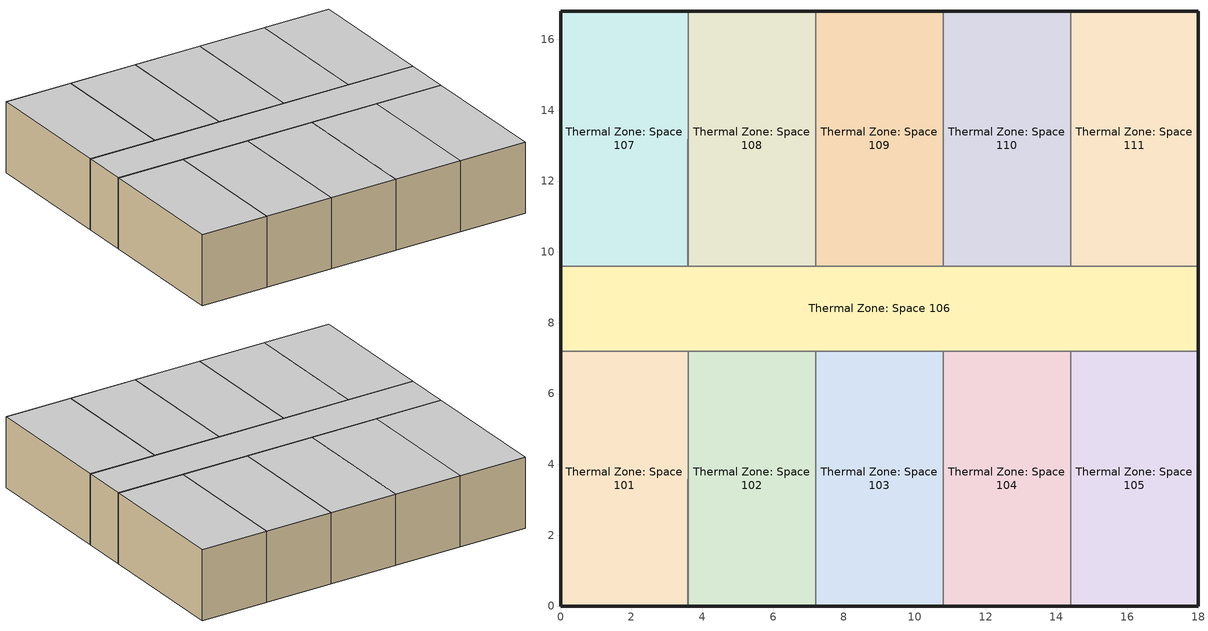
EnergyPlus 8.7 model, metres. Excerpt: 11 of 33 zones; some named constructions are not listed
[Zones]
Thermal Zone: Space 101
 floor ground (Exterior Floor): 3.6,7.2 3.6,0 0,0 0,7.2 z0
 wall outside (Exterior Wall1): 0,7.2 0,0 3.6,0 z0:3.7
 wall to Thermal Zone: Space 106 (Interior Wall): 3.6,7.2 0,7.2 z0:3.7
 wall to Thermal Zone: Space 102 (Interior Wall): 3.6,0 3.6,7.2 z0:3.7
 ceiling to Thermal Zone: Space 201 (Interior Ceiling): 3.6,0 3.6,7.2 0,7.2 0,0 z3.7
Thermal Zone: Space 102
 floor ground (Exterior Floor): 7.2,7.2 7.2,0 3.6,0 3.6,7.2 z0
 wall outside (Exterior Wall1): 3.6,0 7.2,0 z0:3.7
 wall to Thermal Zone: Space 106 (Interior Wall): 7.2,7.2 3.6,7.2 z0:3.7
 wall to Thermal Zone: Space 103 (Interior Wall): 7.2,0 7.2,7.2 z0:3.7
 ceiling to Thermal Zone: Space 202 (Interior Ceiling): 7.2,0 7.2,7.2 3.6,7.2 3.6,0 z3.7
Thermal Zone: Space 103
 floor ground (Exterior Floor): 10.8,7.2 10.8,0 7.2,0 7.2,7.2 z0
 wall outside (Exterior Wall1): 7.2,0 10.8,0 z0:3.7
 wall to Thermal Zone: Space 106 (Interior Wall): 10.8,7.2 7.2,7.2 z0:3.7
 wall to Thermal Zone: Space 104 (Interior Wall): 10.8,0 10.8,7.2 z0:3.7
 ceiling to Thermal Zone: Space 203 (Interior Ceiling): 10.8,0 10.8,7.2 7.2,7.2 7.2,0 z3.7
Thermal Zone: Space 104
 floor ground (Exterior Floor): 14.4,7.2 14.4,0 10.8,0 10.8,7.2 z0
 wall outside (Exterior Wall1): 10.8,0 14.4,0 z0:3.7
 wall to Thermal Zone: Space 106 (Interior Wall): 14.4,7.2 10.8,7.2 z0:3.7
 wall to Thermal Zone: Space 105 (Interior Wall): 14.4,0 14.4,7.2 z0:3.7
 ceiling to Thermal Zone: Space 204 (Interior Ceiling): 14.4,0 14.4,7.2 10.8,7.2 10.8,0 z3.7
Thermal Zone: Space 105
 floor ground (Exterior Floor): 18,7.2 18,0 14.4,0 14.4,7.2 z0
 wall outside (Exterior Wall1): 14.4,0 18,0 18,7.2 z0:3.7
 wall to Thermal Zone: Space 106 (Interior Wall): 18,7.2 14.4,7.2 z0:3.7
 ceiling to Thermal Zone: Space 205 (Interior Ceiling): 18,0 18,7.2 14.4,7.2 14.4,0 z3.7
Thermal Zone: Space 106
 floor ground (Exterior Floor): 18,9.6 18,7.2 0,7.2 0,9.6 z0
 wall outside (Exterior Wall1): 18,7.2 18,9.6 / 0,9.6 0,7.2 z0:3.7
 wall to Thermal Zone: Space 107 (Interior Wall): 3.6,9.6 0,9.6 z0:3.7
 wall to Thermal Zone: Space 108 (Interior Wall): 7.2,9.6 3.6,9.6 z0:3.7
 wall to Thermal Zone: Space 109 (Interior Wall): 10.8,9.6 7.2,9.6 z0:3.7
 wall to Thermal Zone: Space 110 (Interior Wall): 14.4,9.6 10.8,9.6 z0:3.7
 wall to Thermal Zone: Space 111 (Interior Wall): 18,9.6 14.4,9.6 z0:3.7
 ceiling to Thermal Zone: Space 206 (Interior Ceiling): 18,7.2 18,9.6 0,9.6 0,7.2 z3.7
Thermal Zone: Space 107
 floor ground (Exterior Floor): 3.6,16.8 3.6,9.6 0,9.6 0,16.8 z0
 wall outside (Exterior Wall1): 3.6,16.8 0,16.8 0,9.6 z0:3.7
 wall to Thermal Zone: Space 108 (Interior Wall): 3.6,9.6 3.6,16.8 z0:3.7
 ceiling to Thermal Zone: Space 207 (Interior Ceiling): 3.6,9.6 3.6,16.8 0,16.8 0,9.6 z3.7
Thermal Zone: Space 108
 floor ground (Exterior Floor): 7.2,16.8 7.2,9.6 3.6,9.6 3.6,16.8 z0
 wall outside (Exterior Wall1): 7.2,16.8 3.6,16.8 z0:3.7
 wall to Thermal Zone: Space 109 (Interior Wall): 7.2,9.6 7.2,16.8 z0:3.7
 ceiling to Thermal Zone: Space 208 (Interior Ceiling): 7.2,9.6 7.2,16.8 3.6,16.8 3.6,9.6 z3.7
Thermal Zone: Space 109
 floor ground (Exterior Floor): 10.8,16.8 10.8,9.6 7.2,9.6 7.2,16.8 z0
 wall outside (Exterior Wall1): 10.8,16.8 7.2,16.8 z0:3.7
 wall to Thermal Zone: Space 110 (Interior Wall): 10.8,9.6 10.8,16.8 z0:3.7
 ceiling to Thermal Zone: Space 209 (Interior Ceiling): 10.8,9.6 10.8,16.8 7.2,16.8 7.2,9.6 z3.7
Thermal Zone: Space 110
 floor ground (Exterior Floor): 14.4,16.8 14.4,9.6 10.8,9.6 10.8,16.8 z0
 wall outside (Exterior Wall1): 14.4,16.8 10.8,16.8 z0:3.7
 wall to Thermal Zone: Space 111 (Interior Wall): 14.4,9.6 14.4,16.8 z0:3.7
 ceiling to Thermal Zone: Space 210 (Interior Ceiling): 14.4,9.6 14.4,16.8 10.8,16.8 10.8,9.6 z3.7
Thermal Zone: Space 111
 floor ground (Interior Floor): 18,16.8 18,9.6 14.4,9.6 14.4,16.8 z0
 wall outside (Exterior Wall1): 18,9.6 18,16.8 14.4,16.8 z0:3.7
 ceiling to Thermal Zone: Space 211 (Interior Ceiling): 18,9.6 18,16.8 14.4,16.8 14.4,9.6 z3.7
[Material] Thermal Absorptance=0.9; Solar Absorptance=0.7; Visible Absorptance=0.7
Name | Roughness | Thickness {m} | Conductivity {W/m-K} | Density {kg/m3} | Specific Heat {J/kg-K}
60hunningtulouban | Rough | 0.06 | 1.74 | 2500 | 920
45 xishihunningtu | Rough | 0.045 | 1.51 | 2300 | 920
85 XPS | Smooth | 0.085 | 0.3 | 28.5 | 1647
15mudiban | VerySmooth | 0.015 | 0.18 | 700 | 2510
[Construction]
Interior Ceiling: 15mudiban, 45 xishihunningtu, 85 XPS, 60hunningtulouban, 60hunningtulouban
[Coil:Heating:DX:SingleSpeed] Rated Total Heating Capacity {W}=autosize; Rated COP=2.75; Rated Air Volume Flow Rate {m3/s}=autosize; Minimum Outdoor Dry-bulb Temperature for Compressor Operation {C}=-8; Maximum Outdoor Dry-bulb Temperature for Defrost Operation {C}=5; Crankcase Heater Capacity {W}=0; Maximum Outdoor Dry-bulb Temperature for Crankcase Heater Operation {C}=0; Defrost Strategy=ReverseCycle; Defrost Control=Timed; Defrost Time Period Fraction=0.058333; Resistive Defrost Heater Capacity {W}=autosize
Name | Total heating capacity modifier curve (function of temperature) | Total heating capacity modifier curve (function of flow fraction) | Energy input ratio modifier curve (function of temperature) | Energy input ratio modifier curve (function of flow fraction) | Part load fraction correlation (function of part load ratio) | Defrost energy input ratio modifier curve (function of temperature)
Thermal Zone: Space 201 PTHP Heating Coil | Thermal Zone: Space 201 PTHP Heating Coil Cap-FT | Thermal Zone: Space 201 PTHP Heating Coil Cap-FF | Thermal Zone: Space 201 PTHP Heating Coil EIR-FT | Thermal Zone: Space 201 PTHP Heating Coil EIR-FF | Thermal Zone: Space 201 PTHP Heating Coil PLF | Thermal Zone: Space 201 PTHP Heating Coil DefrEIR-FT
Thermal Zone: Space 202 PTHP Heating Coil | Thermal Zone: Space 202 PTHP Heating Coil Cap-FT | Thermal Zone: Space 202 PTHP Heating Coil Cap-FF | Thermal Zone: Space 202 PTHP Heating Coil EIR-FT | Thermal Zone: Space 202 PTHP Heating Coil EIR-FF | Thermal Zone: Space 202 PTHP Heating Coil PLF | Thermal Zone: Space 202 PTHP Heating Coil DefrEIR-FT
Thermal Zone: Space 203 PTHP Heating Coil | Thermal Zone: Space 203 PTHP Heating Coil Cap-FT | Thermal Zone: Space 203 PTHP Heating Coil Cap-FF | Thermal Zone: Space 203 PTHP Heating Coil EIR-FT | Thermal Zone: Space 203 PTHP Heating Coil EIR-FF | Thermal Zone: Space 203 PTHP Heating Coil PLF | Thermal Zone: Space 203 PTHP Heating Coil DefrEIR-FT
Thermal Zone: Space 204 PTHP Heating Coil | Thermal Zone: Space 204 PTHP Heating Coil Cap-FT | Thermal Zone: Space 204 PTHP Heating Coil Cap-FF | Thermal Zone: Space 204 PTHP Heating Coil EIR-FT | Thermal Zone: Space 204 PTHP Heating Coil EIR-FF | Thermal Zone: Space 204 PTHP Heating Coil PLF | Thermal Zone: Space 204 PTHP Heating Coil DefrEIR-FT
Thermal Zone: Space 205 PTHP Heating Coil | Thermal Zone: Space 205 PTHP Heating Coil Cap-FT | Thermal Zone: Space 205 PTHP Heating Coil Cap-FF | Thermal Zone: Space 205 PTHP Heating Coil EIR-FT | Thermal Zone: Space 205 PTHP Heating Coil EIR-FF | Thermal Zone: Space 205 PTHP Heating Coil PLF | Thermal Zone: Space 205 PTHP Heating Coil DefrEIR-FT
Thermal Zone: Space 206 PTHP Heating Coil | Thermal Zone: Space 206 PTHP Heating Coil Cap-FT | Thermal Zone: Space 206 PTHP Heating Coil Cap-FF | Thermal Zone: Space 206 PTHP Heating Coil EIR-FT | Thermal Zone: Space 206 PTHP Heating Coil EIR-FF | Thermal Zone: Space 206 PTHP Heating Coil PLF | Thermal Zone: Space 206 PTHP Heating Coil DefrEIR-FT
Thermal Zone: Space 207 PTHP Heating Coil | Thermal Zone: Space 207 PTHP Heating Coil Cap-FT | Thermal Zone: Space 207 PTHP Heating Coil Cap-FF | Thermal Zone: Space 207 PTHP Heating Coil EIR-FT | Thermal Zone: Space 207 PTHP Heating Coil EIR-FF | Thermal Zone: Space 207 PTHP Heating Coil PLF | Thermal Zone: Space 207 PTHP Heating Coil DefrEIR-FT
Thermal Zone: Space 208 PTHP Heating Coil | Thermal Zone: Space 208 PTHP Heating Coil Cap-FT | Thermal Zone: Space 208 PTHP Heating Coil Cap-FF | Thermal Zone: Space 208 PTHP Heating Coil EIR-FT | Thermal Zone: Space 208 PTHP Heating Coil EIR-FF | Thermal Zone: Space 208 PTHP Heating Coil PLF | Thermal Zone: Space 208 PTHP Heating Coil DefrEIR-FT
Thermal Zone: Space 209 PTHP Heating Coil | Thermal Zone: Space 209 PTHP Heating Coil Cap-FT | Thermal Zone: Space 209 PTHP Heating Coil Cap-FF | Thermal Zone: Space 209 PTHP Heating Coil EIR-FT | Thermal Zone: Space 209 PTHP Heating Coil EIR-FF | Thermal Zone: Space 209 PTHP Heating Coil PLF | Thermal Zone: Space 209 PTHP Heating Coil DefrEIR-FT
Thermal Zone: Space 210 PTHP Heating Coil | Thermal Zone: Space 210 PTHP Heating Coil Cap-FT | Thermal Zone: Space 210 PTHP Heating Coil Cap-FF | Thermal Zone: Space 210 PTHP Heating Coil EIR-FT | Thermal Zone: Space 210 PTHP Heating Coil EIR-FF | Thermal Zone: Space 210 PTHP Heating Coil PLF | Thermal Zone: Space 210 PTHP Heating Coil DefrEIR-FT
Thermal Zone: Space 211 PTHP Heating Coil | Thermal Zone: Space 211 PTHP Heating Coil Cap-FT | Thermal Zone: Space 211 PTHP Heating Coil Cap-FF | Thermal Zone: Space 211 PTHP Heating Coil EIR-FT | Thermal Zone: Space 211 PTHP Heating Coil EIR-FF | Thermal Zone: Space 211 PTHP Heating Coil PLF | Thermal Zone: Space 211 PTHP Heating Coil DefrEIR-FT
Thermal Zone: Space 301 PTHP Heating Coil | Thermal Zone: Space 301 PTHP Heating Coil Cap-FT | Thermal Zone: Space 301 PTHP Heating Coil Cap-FF | Thermal Zone: Space 301 PTHP Heating Coil EIR-FT | Thermal Zone: Space 301 PTHP Heating Coil EIR-FF | Thermal Zone: Space 301 PTHP Heating Coil PLF | Thermal Zone: Space 301 PTHP Heating Coil DefrEIR-FT
Thermal Zone: Space 302 PTHP Heating Coil | Thermal Zone: Space 302 PTHP Heating Coil Cap-FT | Thermal Zone: Space 302 PTHP Heating Coil Cap-FF | Thermal Zone: Space 302 PTHP Heating Coil EIR-FT | Thermal Zone: Space 302 PTHP Heating Coil EIR-FF | Thermal Zone: Space 302 PTHP Heating Coil PLF | Thermal Zone: Space 302 PTHP Heating Coil DefrEIR-FT
Thermal Zone: Space 303 PTHP Heating Coil | Thermal Zone: Space 303 PTHP Heating Coil Cap-FT | Thermal Zone: Space 303 PTHP Heating Coil Cap-FF | Thermal Zone: Space 303 PTHP Heating Coil EIR-FT | Thermal Zone: Space 303 PTHP Heating Coil EIR-FF | Thermal Zone: Space 303 PTHP Heating Coil PLF | Thermal Zone: Space 303 PTHP Heating Coil DefrEIR-FT
Thermal Zone: Space 304 PTHP Heating Coil | Thermal Zone: Space 304 PTHP Heating Coil Cap-FT | Thermal Zone: Space 304 PTHP Heating Coil Cap-FF | Thermal Zone: Space 304 PTHP Heating Coil EIR-FT | Thermal Zone: Space 304 PTHP Heating Coil EIR-FF | Thermal Zone: Space 304 PTHP Heating Coil PLF | Thermal Zone: Space 304 PTHP Heating Coil DefrEIR-FT
Thermal Zone: Space 305 PTHP Heating Coil | Thermal Zone: Space 305 PTHP Heating Coil Cap-FT | Thermal Zone: Space 305 PTHP Heating Coil Cap-FF | Thermal Zone: Space 305 PTHP Heating Coil EIR-FT | Thermal Zone: Space 305 PTHP Heating Coil EIR-FF | Thermal Zone: Space 305 PTHP Heating Coil PLF | Thermal Zone: Space 305 PTHP Heating Coil DefrEIR-FT
Thermal Zone: Space 101 PTHP Heating Coil | Thermal Zone: Space 101 PTHP Heating Coil Cap-FT | Thermal Zone: Space 101 PTHP Heating Coil Cap-FF | Thermal Zone: Space 101 PTHP Heating Coil EIR-FT | Thermal Zone: Space 101 PTHP Heating Coil EIR-FF | Thermal Zone: Space 101 PTHP Heating Coil PLF | Thermal Zone: Space 101 PTHP Heating Coil DefrEIR-FT
Thermal Zone: Space 306 PTHP Heating Coil | Thermal Zone: Space 306 PTHP Heating Coil Cap-FT | Thermal Zone: Space 306 PTHP Heating Coil Cap-FF | Thermal Zone: Space 306 PTHP Heating Coil EIR-FT | Thermal Zone: Space 306 PTHP Heating Coil EIR-FF | Thermal Zone: Space 306 PTHP Heating Coil PLF | Thermal Zone: Space 306 PTHP Heating Coil DefrEIR-FT
Thermal Zone: Space 307 PTHP Heating Coil | Thermal Zone: Space 307 PTHP Heating Coil Cap-FT | Thermal Zone: Space 307 PTHP Heating Coil Cap-FF | Thermal Zone: Space 307 PTHP Heating Coil EIR-FT | Thermal Zone: Space 307 PTHP Heating Coil EIR-FF | Thermal Zone: Space 307 PTHP Heating Coil PLF | Thermal Zone: Space 307 PTHP Heating Coil DefrEIR-FT
Thermal Zone: Space 308 PTHP Heating Coil | Thermal Zone: Space 308 PTHP Heating Coil Cap-FT | Thermal Zone: Space 308 PTHP Heating Coil Cap-FF | Thermal Zone: Space 308 PTHP Heating Coil EIR-FT | Thermal Zone: Space 308 PTHP Heating Coil EIR-FF | Thermal Zone: Space 308 PTHP Heating Coil PLF | Thermal Zone: Space 308 PTHP Heating Coil DefrEIR-FT
Thermal Zone: Space 309 PTHP Heating Coil | Thermal Zone: Space 309 PTHP Heating Coil Cap-FT | Thermal Zone: Space 309 PTHP Heating Coil Cap-FF | Thermal Zone: Space 309 PTHP Heating Coil EIR-FT | Thermal Zone: Space 309 PTHP Heating Coil EIR-FF | Thermal Zone: Space 309 PTHP Heating Coil PLF | Thermal Zone: Space 309 PTHP Heating Coil DefrEIR-FT
Thermal Zone: Space 310 PTHP Heating Coil | Thermal Zone: Space 310 PTHP Heating Coil Cap-FT | Thermal Zone: Space 310 PTHP Heating Coil Cap-FF | Thermal Zone: Space 310 PTHP Heating Coil EIR-FT | Thermal Zone: Space 310 PTHP Heating Coil EIR-FF | Thermal Zone: Space 310 PTHP Heating Coil PLF | Thermal Zone: Space 310 PTHP Heating Coil DefrEIR-FT
Thermal Zone: Space 311 PTHP Heating Coil | Thermal Zone: Space 311 PTHP Heating Coil Cap-FT | Thermal Zone: Space 311 PTHP Heating Coil Cap-FF | Thermal Zone: Space 311 PTHP Heating Coil EIR-FT | Thermal Zone: Space 311 PTHP Heating Coil EIR-FF | Thermal Zone: Space 311 PTHP Heating Coil PLF | Thermal Zone: Space 311 PTHP Heating Coil DefrEIR-FT
[Coil:Heating:Electric] Efficiency=1; Nominal Capacity of the Coil {W}=autosize
Thermal Zone: Space 102 PTHP Supp Heating Coil; Thermal Zone: Space 103 PTHP Supp Heating Coil; Thermal Zone: Space 104 PTHP Supp Heating Coil; Thermal Zone: Space 105 PTHP Supp Heating Coil; Thermal Zone: Space 106 PTHP Supp Heating Coil; Thermal Zone: Space 107 PTHP Supp Heating Coil; Thermal Zone: Space 108 PTHP Supp Heating Coil; Thermal Zone: Space 109 PTHP Supp Heating Coil; Thermal Zone: Space 110 PTHP Supp Heating Coil; Thermal Zone: Space 111 PTHP Supp Heating Coil; Thermal Zone: Space 201 PTHP Supp Heating Coil; Thermal Zone: Space 202 PTHP Supp Heating Coil; Thermal Zone: Space 203 PTHP Supp Heating Coil; Thermal Zone: Space 204 PTHP Supp Heating Coil; Thermal Zone: Space 205 PTHP Supp Heating Coil; Thermal Zone: Space 206 PTHP Supp Heating Coil; Thermal Zone: Space 207 PTHP Supp Heating Coil; Thermal Zone: Space 208 PTHP Supp Heating Coil; Thermal Zone: Space 209 PTHP Supp Heating Coil; Thermal Zone: Space 210 PTHP Supp Heating Coil; Thermal Zone: Space 211 PTHP Supp Heating Coil; Thermal Zone: Space 301 PTHP Supp Heating Coil; Thermal Zone: Space 302 PTHP Supp Heating Coil; Thermal Zone: Space 303 PTHP Supp Heating Coil; Thermal Zone: Space 304 PTHP Supp Heating Coil; Thermal Zone: Space 305 PTHP Supp Heating Coil; Thermal Zone: Space 101 PTHP Supp Heating Coil; Thermal Zone: Space 306 PTHP Supp Heating Coil; Thermal Zone: Space 307 PTHP Supp Heating Coil; Thermal Zone: Space 308 PTHP Supp Heating Coil; Thermal Zone: Space 309 PTHP Supp Heating Coil; Thermal Zone: Space 310 PTHP Supp Heating Coil; Thermal Zone: Space 311 PTHP Supp Heating Coil
[Schedule:Compact]
HVACTemplate-Always 0: Through: 12/31, For: AllDays, Until: 24:00, 0
HVACTemplate-Always 1: Through: 12/31, For: AllDays, Until: 24:00, 1
[Curve:Biquadratic]
Name | Coefficient1 Constant | Coefficient2 x | Coefficient3 x**2 | Coefficient4 y | Coefficient5 y**2 | Coefficient6 x*y | Minimum Value of x | Maximum Value of x | Minimum Value of y | Maximum Value of y
Thermal Zone: Space 102 PTHP Cooling Coil Cap-FT; Thermal Zone: Space 103 PTHP Cooling Coil Cap-FT; Thermal Zone: Space 104 PTHP Cooling Coil Cap-FT; Thermal Zone: Space 105 PTHP Cooling Coil Cap-FT; Thermal Zone: Space 106 PTHP Cooling Coil Cap-FT; Thermal Zone: Space 107 PTHP Cooling Coil Cap-FT; Thermal Zone: Space 108 PTHP Cooling Coil Cap-FT; Thermal Zone: Space 109 PTHP Cooling Coil Cap-FT; Thermal Zone: Space 110 PTHP Cooling Coil Cap-FT; Thermal Zone: Space 111 PTHP Cooling Coil Cap-FT; Thermal Zone: Space 201 PTHP Cooling Coil Cap-FT; Thermal Zone: Space 202 PTHP Cooling Coil Cap-FT; Thermal Zone: Space 203 PTHP Cooling Coil Cap-FT; Thermal Zone: Space 204 PTHP Cooling Coil Cap-FT; Thermal Zone: Space 205 PTHP Cooling Coil Cap-FT; Thermal Zone: Space 206 PTHP Cooling Coil Cap-FT; Thermal Zone: Space 207 PTHP Cooling Coil Cap-FT; Thermal Zone: Space 208 PTHP Cooling Coil Cap-FT; Thermal Zone: Space 209 PTHP Cooling Coil Cap-FT; Thermal Zone: Space 210 PTHP Cooling Coil Cap-FT; Thermal Zone: Space 211 PTHP Cooling Coil Cap-FT; Thermal Zone: Space 301 PTHP Cooling Coil Cap-FT; Thermal Zone: Space 302 PTHP Cooling Coil Cap-FT; Thermal Zone: Space 303 PTHP Cooling Coil Cap-FT; Thermal Zone: Space 304 PTHP Cooling Coil Cap-FT; Thermal Zone: Space 305 PTHP Cooling Coil Cap-FT; Thermal Zone: Space 101 PTHP Cooling Coil Cap-FT; Thermal Zone: Space 306 PTHP Cooling Coil Cap-FT; Thermal Zone: Space 307 PTHP Cooling Coil Cap-FT; Thermal Zone: Space 308 PTHP Cooling Coil Cap-FT; Thermal Zone: Space 309 PTHP Cooling Coil Cap-FT; Thermal Zone: Space 310 PTHP Cooling Coil Cap-FT; Thermal Zone: Space 311 PTHP Cooling Coil Cap-FT | 0.942588 | 0.00954335 | 0.00068377 | -0.0110427 | 5.249e-06 | -9.72e-06 | 12.77778 | 23.88889 | 18 | 46.11111
Thermal Zone: Space 102 PTHP Cooling Coil EIR-FT; Thermal Zone: Space 103 PTHP Cooling Coil EIR-FT; Thermal Zone: Space 104 PTHP Cooling Coil EIR-FT; Thermal Zone: Space 105 PTHP Cooling Coil EIR-FT; Thermal Zone: Space 106 PTHP Cooling Coil EIR-FT; Thermal Zone: Space 107 PTHP Cooling Coil EIR-FT; Thermal Zone: Space 108 PTHP Cooling Coil EIR-FT; Thermal Zone: Space 109 PTHP Cooling Coil EIR-FT; Thermal Zone: Space 110 PTHP Cooling Coil EIR-FT; Thermal Zone: Space 111 PTHP Cooling Coil EIR-FT; Thermal Zone: Space 201 PTHP Cooling Coil EIR-FT; Thermal Zone: Space 202 PTHP Cooling Coil EIR-FT; Thermal Zone: Space 203 PTHP Cooling Coil EIR-FT; Thermal Zone: Space 204 PTHP Cooling Coil EIR-FT; Thermal Zone: Space 205 PTHP Cooling Coil EIR-FT; Thermal Zone: Space 206 PTHP Cooling Coil EIR-FT; Thermal Zone: Space 207 PTHP Cooling Coil EIR-FT; Thermal Zone: Space 208 PTHP Cooling Coil EIR-FT; Thermal Zone: Space 209 PTHP Cooling Coil EIR-FT; Thermal Zone: Space 210 PTHP Cooling Coil EIR-FT; Thermal Zone: Space 211 PTHP Cooling Coil EIR-FT; Thermal Zone: Space 301 PTHP Cooling Coil EIR-FT; Thermal Zone: Space 302 PTHP Cooling Coil EIR-FT; Thermal Zone: Space 303 PTHP Cooling Coil EIR-FT; Thermal Zone: Space 304 PTHP Cooling Coil EIR-FT; Thermal Zone: Space 305 PTHP Cooling Coil EIR-FT; Thermal Zone: Space 101 PTHP Cooling Coil EIR-FT; Thermal Zone: Space 306 PTHP Cooling Coil EIR-FT; Thermal Zone: Space 307 PTHP Cooling Coil EIR-FT; Thermal Zone: Space 308 PTHP Cooling Coil EIR-FT; Thermal Zone: Space 309 PTHP Cooling Coil EIR-FT; Thermal Zone: Space 310 PTHP Cooling Coil EIR-FT; Thermal Zone: Space 311 PTHP Cooling Coil EIR-FT | 0.342414 | 0.034885 | -0.0006237 | 0.00497722 | 0.000437951 | -0.000728028 | 12.77778 | 23.88889 | 18 | 46.11111
Thermal Zone: Space 102 PTHP Heating Coil DefrEIR-FT; Thermal Zone: Space 103 PTHP Heating Coil DefrEIR-FT; Thermal Zone: Space 104 PTHP Heating Coil DefrEIR-FT; Thermal Zone: Space 105 PTHP Heating Coil DefrEIR-FT; Thermal Zone: Space 106 PTHP Heating Coil DefrEIR-FT; Thermal Zone: Space 107 PTHP Heating Coil DefrEIR-FT; Thermal Zone: Space 108 PTHP Heating Coil DefrEIR-FT; Thermal Zone: Space 109 PTHP Heating Coil DefrEIR-FT; Thermal Zone: Space 110 PTHP Heating Coil DefrEIR-FT; Thermal Zone: Space 111 PTHP Heating Coil DefrEIR-FT; Thermal Zone: Space 201 PTHP Heating Coil DefrEIR-FT; Thermal Zone: Space 202 PTHP Heating Coil DefrEIR-FT; Thermal Zone: Space 203 PTHP Heating Coil DefrEIR-FT; Thermal Zone: Space 204 PTHP Heating Coil DefrEIR-FT; Thermal Zone: Space 205 PTHP Heating Coil DefrEIR-FT; Thermal Zone: Space 206 PTHP Heating Coil DefrEIR-FT; Thermal Zone: Space 207 PTHP Heating Coil DefrEIR-FT; Thermal Zone: Space 208 PTHP Heating Coil DefrEIR-FT; Thermal Zone: Space 209 PTHP Heating Coil DefrEIR-FT; Thermal Zone: Space 210 PTHP Heating Coil DefrEIR-FT; Thermal Zone: Space 211 PTHP Heating Coil DefrEIR-FT; Thermal Zone: Space 301 PTHP Heating Coil DefrEIR-FT; Thermal Zone: Space 302 PTHP Heating Coil DefrEIR-FT; Thermal Zone: Space 303 PTHP Heating Coil DefrEIR-FT; Thermal Zone: Space 304 PTHP Heating Coil DefrEIR-FT; Thermal Zone: Space 305 PTHP Heating Coil DefrEIR-FT; Thermal Zone: Space 101 PTHP Heating Coil DefrEIR-FT; Thermal Zone: Space 306 PTHP Heating Coil DefrEIR-FT; Thermal Zone: Space 307 PTHP Heating Coil DefrEIR-FT; Thermal Zone: Space 308 PTHP Heating Coil DefrEIR-FT; Thermal Zone: Space 309 PTHP Heating Coil DefrEIR-FT; Thermal Zone: Space 310 PTHP Heating Coil DefrEIR-FT; Thermal Zone: Space 311 PTHP Heating Coil DefrEIR-FT | 1 | 0 | 0 | 0 | 0 | 0 | 0 | 50 | 0 | 50
[Curve:Quadratic]
Name | Coefficient1 Constant | Coefficient2 x | Coefficient3 x**2 | Minimum Value of x | Maximum Value of x
Thermal Zone: Space 102 PTHP Cooling Coil Cap-FF; Thermal Zone: Space 103 PTHP Cooling Coil Cap-FF; Thermal Zone: Space 104 PTHP Cooling Coil Cap-FF; Thermal Zone: Space 105 PTHP Cooling Coil Cap-FF; Thermal Zone: Space 106 PTHP Cooling Coil Cap-FF; Thermal Zone: Space 107 PTHP Cooling Coil Cap-FF; Thermal Zone: Space 108 PTHP Cooling Coil Cap-FF; Thermal Zone: Space 109 PTHP Cooling Coil Cap-FF; Thermal Zone: Space 110 PTHP Cooling Coil Cap-FF; Thermal Zone: Space 111 PTHP Cooling Coil Cap-FF; Thermal Zone: Space 201 PTHP Cooling Coil Cap-FF; Thermal Zone: Space 202 PTHP Cooling Coil Cap-FF; Thermal Zone: Space 203 PTHP Cooling Coil Cap-FF; Thermal Zone: Space 204 PTHP Cooling Coil Cap-FF; Thermal Zone: Space 205 PTHP Cooling Coil Cap-FF; Thermal Zone: Space 206 PTHP Cooling Coil Cap-FF; Thermal Zone: Space 207 PTHP Cooling Coil Cap-FF; Thermal Zone: Space 208 PTHP Cooling Coil Cap-FF; Thermal Zone: Space 209 PTHP Cooling Coil Cap-FF; Thermal Zone: Space 210 PTHP Cooling Coil Cap-FF; Thermal Zone: Space 211 PTHP Cooling Coil Cap-FF; Thermal Zone: Space 301 PTHP Cooling Coil Cap-FF; Thermal Zone: Space 302 PTHP Cooling Coil Cap-FF; Thermal Zone: Space 303 PTHP Cooling Coil Cap-FF; Thermal Zone: Space 304 PTHP Cooling Coil Cap-FF; Thermal Zone: Space 305 PTHP Cooling Coil Cap-FF; Thermal Zone: Space 101 PTHP Cooling Coil Cap-FF; Thermal Zone: Space 306 PTHP Cooling Coil Cap-FF; Thermal Zone: Space 307 PTHP Cooling Coil Cap-FF; Thermal Zone: Space 308 PTHP Cooling Coil Cap-FF; Thermal Zone: Space 309 PTHP Cooling Coil Cap-FF; Thermal Zone: Space 310 PTHP Cooling Coil Cap-FF; Thermal Zone: Space 311 PTHP Cooling Coil Cap-FF | 0.8 | 0.2 | 0 | 0.5 | 1.5
Thermal Zone: Space 102 PTHP Cooling Coil EIR-FF; Thermal Zone: Space 103 PTHP Cooling Coil EIR-FF; Thermal Zone: Space 104 PTHP Cooling Coil EIR-FF; Thermal Zone: Space 105 PTHP Cooling Coil EIR-FF; Thermal Zone: Space 106 PTHP Cooling Coil EIR-FF; Thermal Zone: Space 107 PTHP Cooling Coil EIR-FF; Thermal Zone: Space 108 PTHP Cooling Coil EIR-FF; Thermal Zone: Space 109 PTHP Cooling Coil EIR-FF; Thermal Zone: Space 110 PTHP Cooling Coil EIR-FF; Thermal Zone: Space 111 PTHP Cooling Coil EIR-FF; Thermal Zone: Space 201 PTHP Cooling Coil EIR-FF; Thermal Zone: Space 202 PTHP Cooling Coil EIR-FF; Thermal Zone: Space 203 PTHP Cooling Coil EIR-FF; Thermal Zone: Space 204 PTHP Cooling Coil EIR-FF; Thermal Zone: Space 205 PTHP Cooling Coil EIR-FF; Thermal Zone: Space 206 PTHP Cooling Coil EIR-FF; Thermal Zone: Space 207 PTHP Cooling Coil EIR-FF; Thermal Zone: Space 208 PTHP Cooling Coil EIR-FF; Thermal Zone: Space 209 PTHP Cooling Coil EIR-FF; Thermal Zone: Space 210 PTHP Cooling Coil EIR-FF; Thermal Zone: Space 211 PTHP Cooling Coil EIR-FF; Thermal Zone: Space 301 PTHP Cooling Coil EIR-FF; Thermal Zone: Space 302 PTHP Cooling Coil EIR-FF; Thermal Zone: Space 303 PTHP Cooling Coil EIR-FF; Thermal Zone: Space 304 PTHP Cooling Coil EIR-FF; Thermal Zone: Space 305 PTHP Cooling Coil EIR-FF; Thermal Zone: Space 101 PTHP Cooling Coil EIR-FF; Thermal Zone: Space 306 PTHP Cooling Coil EIR-FF; Thermal Zone: Space 307 PTHP Cooling Coil EIR-FF; Thermal Zone: Space 308 PTHP Cooling Coil EIR-FF; Thermal Zone: Space 309 PTHP Cooling Coil EIR-FF; Thermal Zone: Space 310 PTHP Cooling Coil EIR-FF; Thermal Zone: Space 311 PTHP Cooling Coil EIR-FF | 1.1552 | -0.1808 | 0.0256 | 0.5 | 1.5
Thermal Zone: Space 102 PTHP Cooling Coil Coil PLF; Thermal Zone: Space 103 PTHP Cooling Coil Coil PLF; Thermal Zone: Space 104 PTHP Cooling Coil Coil PLF; Thermal Zone: Space 105 PTHP Cooling Coil Coil PLF; Thermal Zone: Space 106 PTHP Cooling Coil Coil PLF; Thermal Zone: Space 107 PTHP Cooling Coil Coil PLF; Thermal Zone: Space 108 PTHP Cooling Coil Coil PLF; Thermal Zone: Space 109 PTHP Cooling Coil Coil PLF; Thermal Zone: Space 110 PTHP Cooling Coil Coil PLF; Thermal Zone: Space 111 PTHP Cooling Coil Coil PLF; Thermal Zone: Space 201 PTHP Cooling Coil Coil PLF; Thermal Zone: Space 202 PTHP Cooling Coil Coil PLF; Thermal Zone: Space 203 PTHP Cooling Coil Coil PLF; Thermal Zone: Space 204 PTHP Cooling Coil Coil PLF; Thermal Zone: Space 205 PTHP Cooling Coil Coil PLF; Thermal Zone: Space 206 PTHP Cooling Coil Coil PLF; Thermal Zone: Space 207 PTHP Cooling Coil Coil PLF; Thermal Zone: Space 208 PTHP Cooling Coil Coil PLF; Thermal Zone: Space 209 PTHP Cooling Coil Coil PLF; Thermal Zone: Space 210 PTHP Cooling Coil Coil PLF; Thermal Zone: Space 211 PTHP Cooling Coil Coil PLF; Thermal Zone: Space 301 PTHP Cooling Coil Coil PLF; Thermal Zone: Space 302 PTHP Cooling Coil Coil PLF; Thermal Zone: Space 303 PTHP Cooling Coil Coil PLF; Thermal Zone: Space 304 PTHP Cooling Coil Coil PLF; Thermal Zone: Space 305 PTHP Cooling Coil Coil PLF; Thermal Zone: Space 101 PTHP Cooling Coil Coil PLF; Thermal Zone: Space 306 PTHP Cooling Coil Coil PLF; Thermal Zone: Space 307 PTHP Cooling Coil Coil PLF; Thermal Zone: Space 308 PTHP Cooling Coil Coil PLF; Thermal Zone: Space 309 PTHP Cooling Coil Coil PLF; Thermal Zone: Space 310 PTHP Cooling Coil Coil PLF; Thermal Zone: Space 311 PTHP Cooling Coil Coil PLF | 0.85 | 0.15 | 0 | 0 | 1
Thermal Zone: Space 102 PTHP Heating Coil EIR-FF; Thermal Zone: Space 103 PTHP Heating Coil EIR-FF; Thermal Zone: Space 104 PTHP Heating Coil EIR-FF; Thermal Zone: Space 105 PTHP Heating Coil EIR-FF; Thermal Zone: Space 106 PTHP Heating Coil EIR-FF; Thermal Zone: Space 107 PTHP Heating Coil EIR-FF; Thermal Zone: Space 108 PTHP Heating Coil EIR-FF; Thermal Zone: Space 109 PTHP Heating Coil EIR-FF; Thermal Zone: Space 110 PTHP Heating Coil EIR-FF; Thermal Zone: Space 111 PTHP Heating Coil EIR-FF; Thermal Zone: Space 201 PTHP Heating Coil EIR-FF; Thermal Zone: Space 202 PTHP Heating Coil EIR-FF; Thermal Zone: Space 203 PTHP Heating Coil EIR-FF; Thermal Zone: Space 204 PTHP Heating Coil EIR-FF; Thermal Zone: Space 205 PTHP Heating Coil EIR-FF; Thermal Zone: Space 206 PTHP Heating Coil EIR-FF; Thermal Zone: Space 207 PTHP Heating Coil EIR-FF; Thermal Zone: Space 208 PTHP Heating Coil EIR-FF; Thermal Zone: Space 209 PTHP Heating Coil EIR-FF; Thermal Zone: Space 210 PTHP Heating Coil EIR-FF; Thermal Zone: Space 211 PTHP Heating Coil EIR-FF; Thermal Zone: Space 301 PTHP Heating Coil EIR-FF; Thermal Zone: Space 302 PTHP Heating Coil EIR-FF; Thermal Zone: Space 303 PTHP Heating Coil EIR-FF; Thermal Zone: Space 304 PTHP Heating Coil EIR-FF; Thermal Zone: Space 305 PTHP Heating Coil EIR-FF; Thermal Zone: Space 101 PTHP Heating Coil EIR-FF; Thermal Zone: Space 306 PTHP Heating Coil EIR-FF; Thermal Zone: Space 307 PTHP Heating Coil EIR-FF; Thermal Zone: Space 308 PTHP Heating Coil EIR-FF; Thermal Zone: Space 309 PTHP Heating Coil EIR-FF; Thermal Zone: Space 310 PTHP Heating Coil EIR-FF; Thermal Zone: Space 311 PTHP Heating Coil EIR-FF | 1.3824 | -0.4336 | 0.0512 | 0 | 1
Thermal Zone: Space 102 PTHP Heating Coil PLF; Thermal Zone: Space 103 PTHP Heating Coil PLF; Thermal Zone: Space 104 PTHP Heating Coil PLF; Thermal Zone: Space 105 PTHP Heating Coil PLF; Thermal Zone: Space 106 PTHP Heating Coil PLF; Thermal Zone: Space 107 PTHP Heating Coil PLF; Thermal Zone: Space 108 PTHP Heating Coil PLF; Thermal Zone: Space 109 PTHP Heating Coil PLF; Thermal Zone: Space 110 PTHP Heating Coil PLF; Thermal Zone: Space 111 PTHP Heating Coil PLF; Thermal Zone: Space 201 PTHP Heating Coil PLF; Thermal Zone: Space 202 PTHP Heating Coil PLF; Thermal Zone: Space 203 PTHP Heating Coil PLF; Thermal Zone: Space 204 PTHP Heating Coil PLF; Thermal Zone: Space 205 PTHP Heating Coil PLF; Thermal Zone: Space 206 PTHP Heating Coil PLF; Thermal Zone: Space 207 PTHP Heating Coil PLF; Thermal Zone: Space 208 PTHP Heating Coil PLF; Thermal Zone: Space 209 PTHP Heating Coil PLF; Thermal Zone: Space 210 PTHP Heating Coil PLF; Thermal Zone: Space 211 PTHP Heating Coil PLF; Thermal Zone: Space 301 PTHP Heating Coil PLF; Thermal Zone: Space 302 PTHP Heating Coil PLF; Thermal Zone: Space 303 PTHP Heating Coil PLF; Thermal Zone: Space 304 PTHP Heating Coil PLF; Thermal Zone: Space 305 PTHP Heating Coil PLF; Thermal Zone: Space 101 PTHP Heating Coil PLF; Thermal Zone: Space 306 PTHP Heating Coil PLF; Thermal Zone: Space 307 PTHP Heating Coil PLF; Thermal Zone: Space 308 PTHP Heating Coil PLF; Thermal Zone: Space 309 PTHP Heating Coil PLF; Thermal Zone: Space 310 PTHP Heating Coil PLF; Thermal Zone: Space 311 PTHP Heating Coil PLF | 0.75 | 0.25 | 0 | 0 | 1
[Curve:Cubic]
Name | Coefficient1 Constant | Coefficient2 x | Coefficient3 x**2 | Coefficient4 x**3 | Minimum Value of x | Maximum Value of x
Thermal Zone: Space 102 PTHP Heating Coil Cap-FT; Thermal Zone: Space 103 PTHP Heating Coil Cap-FT; Thermal Zone: Space 104 PTHP Heating Coil Cap-FT; Thermal Zone: Space 105 PTHP Heating Coil Cap-FT; Thermal Zone: Space 106 PTHP Heating Coil Cap-FT; Thermal Zone: Space 107 PTHP Heating Coil Cap-FT; Thermal Zone: Space 108 PTHP Heating Coil Cap-FT; Thermal Zone: Space 109 PTHP Heating Coil Cap-FT; Thermal Zone: Space 110 PTHP Heating Coil Cap-FT; Thermal Zone: Space 111 PTHP Heating Coil Cap-FT; Thermal Zone: Space 201 PTHP Heating Coil Cap-FT; Thermal Zone: Space 202 PTHP Heating Coil Cap-FT; Thermal Zone: Space 203 PTHP Heating Coil Cap-FT; Thermal Zone: Space 204 PTHP Heating Coil Cap-FT; Thermal Zone: Space 205 PTHP Heating Coil Cap-FT; Thermal Zone: Space 206 PTHP Heating Coil Cap-FT; Thermal Zone: Space 207 PTHP Heating Coil Cap-FT; Thermal Zone: Space 208 PTHP Heating Coil Cap-FT; Thermal Zone: Space 209 PTHP Heating Coil Cap-FT; Thermal Zone: Space 210 PTHP Heating Coil Cap-FT; Thermal Zone: Space 211 PTHP Heating Coil Cap-FT; Thermal Zone: Space 301 PTHP Heating Coil Cap-FT; Thermal Zone: Space 302 PTHP Heating Coil Cap-FT; Thermal Zone: Space 303 PTHP Heating Coil Cap-FT; Thermal Zone: Space 304 PTHP Heating Coil Cap-FT; Thermal Zone: Space 305 PTHP Heating Coil Cap-FT; Thermal Zone: Space 101 PTHP Heating Coil Cap-FT; Thermal Zone: Space 306 PTHP Heating Coil Cap-FT; Thermal Zone: Space 307 PTHP Heating Coil Cap-FT; Thermal Zone: Space 308 PTHP Heating Coil Cap-FT; Thermal Zone: Space 309 PTHP Heating Coil Cap-FT; Thermal Zone: Space 310 PTHP Heating Coil Cap-FT; Thermal Zone: Space 311 PTHP Heating Coil Cap-FT | 0.758746 | 0.027626 | 0.000148716 | 3.4992e-06 | -20 | 20
Thermal Zone: Space 102 PTHP Heating Coil Cap-FF; Thermal Zone: Space 103 PTHP Heating Coil Cap-FF; Thermal Zone: Space 104 PTHP Heating Coil Cap-FF; Thermal Zone: Space 105 PTHP Heating Coil Cap-FF; Thermal Zone: Space 106 PTHP Heating Coil Cap-FF; Thermal Zone: Space 107 PTHP Heating Coil Cap-FF; Thermal Zone: Space 108 PTHP Heating Coil Cap-FF; Thermal Zone: Space 109 PTHP Heating Coil Cap-FF; Thermal Zone: Space 110 PTHP Heating Coil Cap-FF; Thermal Zone: Space 111 PTHP Heating Coil Cap-FF; Thermal Zone: Space 201 PTHP Heating Coil Cap-FF; Thermal Zone: Space 202 PTHP Heating Coil Cap-FF; Thermal Zone: Space 203 PTHP Heating Coil Cap-FF; Thermal Zone: Space 204 PTHP Heating Coil Cap-FF; Thermal Zone: Space 205 PTHP Heating Coil Cap-FF; Thermal Zone: Space 206 PTHP Heating Coil Cap-FF; Thermal Zone: Space 207 PTHP Heating Coil Cap-FF; Thermal Zone: Space 208 PTHP Heating Coil Cap-FF; Thermal Zone: Space 209 PTHP Heating Coil Cap-FF; Thermal Zone: Space 210 PTHP Heating Coil Cap-FF; Thermal Zone: Space 211 PTHP Heating Coil Cap-FF; Thermal Zone: Space 301 PTHP Heating Coil Cap-FF; Thermal Zone: Space 302 PTHP Heating Coil Cap-FF; Thermal Zone: Space 303 PTHP Heating Coil Cap-FF; Thermal Zone: Space 304 PTHP Heating Coil Cap-FF; Thermal Zone: Space 305 PTHP Heating Coil Cap-FF; Thermal Zone: Space 101 PTHP Heating Coil Cap-FF; Thermal Zone: Space 306 PTHP Heating Coil Cap-FF; Thermal Zone: Space 307 PTHP Heating Coil Cap-FF; Thermal Zone: Space 308 PTHP Heating Coil Cap-FF; Thermal Zone: Space 309 PTHP Heating Coil Cap-FF; Thermal Zone: Space 310 PTHP Heating Coil Cap-FF; Thermal Zone: Space 311 PTHP Heating Coil Cap-FF | 0.84 | 0.16 | 0 | 0 | 0.5 | 1.5
Thermal Zone: Space 102 PTHP Heating Coil EIR-FT; Thermal Zone: Space 103 PTHP Heating Coil EIR-FT; Thermal Zone: Space 104 PTHP Heating Coil EIR-FT; Thermal Zone: Space 105 PTHP Heating Coil EIR-FT; Thermal Zone: Space 106 PTHP Heating Coil EIR-FT; Thermal Zone: Space 107 PTHP Heating Coil EIR-FT; Thermal Zone: Space 108 PTHP Heating Coil EIR-FT; Thermal Zone: Space 109 PTHP Heating Coil EIR-FT; Thermal Zone: Space 110 PTHP Heating Coil EIR-FT; Thermal Zone: Space 111 PTHP Heating Coil EIR-FT; Thermal Zone: Space 201 PTHP Heating Coil EIR-FT; Thermal Zone: Space 202 PTHP Heating Coil EIR-FT; Thermal Zone: Space 203 PTHP Heating Coil EIR-FT; Thermal Zone: Space 204 PTHP Heating Coil EIR-FT; Thermal Zone: Space 205 PTHP Heating Coil EIR-FT; Thermal Zone: Space 206 PTHP Heating Coil EIR-FT; Thermal Zone: Space 207 PTHP Heating Coil EIR-FT; Thermal Zone: Space 208 PTHP Heating Coil EIR-FT; Thermal Zone: Space 209 PTHP Heating Coil EIR-FT; Thermal Zone: Space 210 PTHP Heating Coil EIR-FT; Thermal Zone: Space 211 PTHP Heating Coil EIR-FT; Thermal Zone: Space 301 PTHP Heating Coil EIR-FT; Thermal Zone: Space 302 PTHP Heating Coil EIR-FT; Thermal Zone: Space 303 PTHP Heating Coil EIR-FT; Thermal Zone: Space 304 PTHP Heating Coil EIR-FT; Thermal Zone: Space 305 PTHP Heating Coil EIR-FT; Thermal Zone: Space 101 PTHP Heating Coil EIR-FT; Thermal Zone: Space 306 PTHP Heating Coil EIR-FT; Thermal Zone: Space 307 PTHP Heating Coil EIR-FT; Thermal Zone: Space 308 PTHP Heating Coil EIR-FT; Thermal Zone: Space 309 PTHP Heating Coil EIR-FT; Thermal Zone: Space 310 PTHP Heating Coil EIR-FT; Thermal Zone: Space 311 PTHP Heating Coil EIR-FT | 1.19248 | -0.0300438 | 0.00103745 | -2.3328e-05 | -20 | 20
